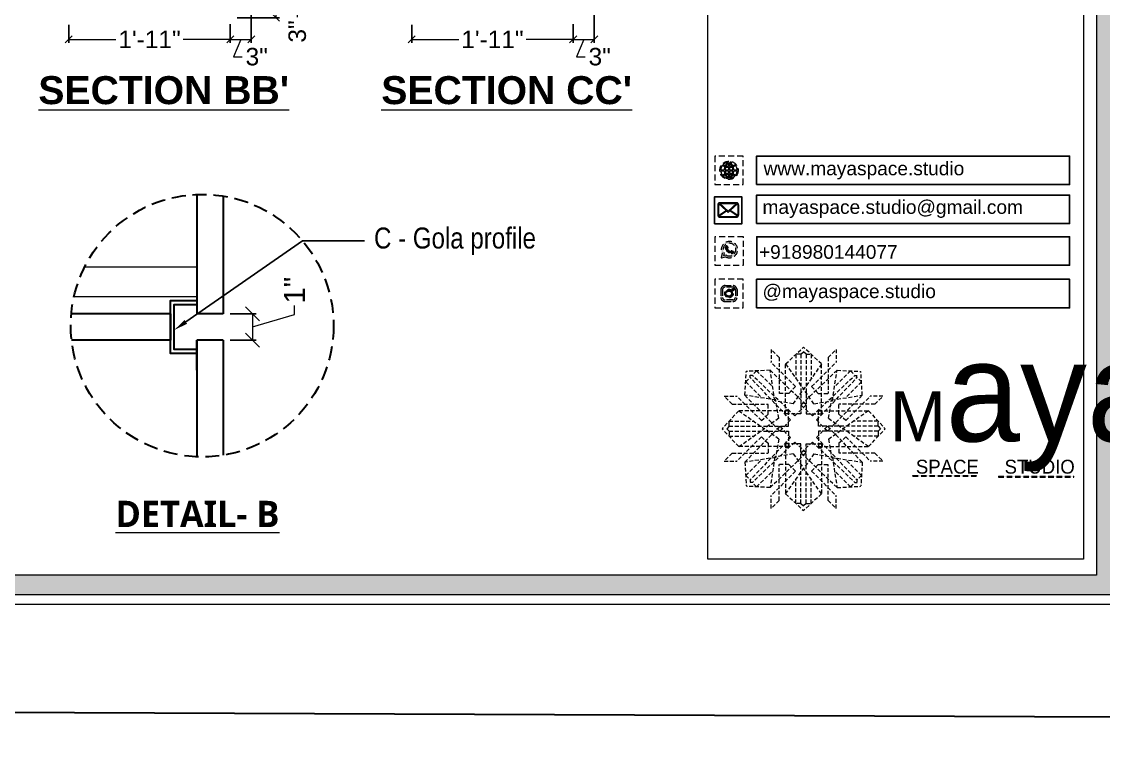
# Model space of a CAD drawing. Header units: millimetres. Extents: x 56222 to 3066687, y -650199 to -121287.
# Drawn here: x 134905.7 to 135060.1, y -184800.2 to -184697.6 of the extents above; entities that cross this region are included whole.
import ezdxf
from ezdxf import colors
from ezdxf.entities.mleader import LeaderData, LeaderLine
from ezdxf.math import Vec2, Vec3

# ---------------------------------------------------------------- set-up
doc = ezdxf.new("R2010")
doc.units = ezdxf.units.MM
doc.header["$MEASUREMENT"] = 0
doc.header["$PDMODE"] = 35
doc.linetypes.add('DASHED2', pattern=[0.375, 0.25, -0.125])
doc.linetypes.add('DASHEDX2', pattern=[1.5, 1, -0.5])
doc.layers.get('Defpoints').update_dxf_attribs({"color": 220})
for name, color, linetype, lineweight in [('DIM.', 250, 'Continuous', 13), ('dim05', 1, 'Continuous', 13), ('Dimension', 10, 'DASHEDX2', 20), ('FURNITURE', 32, 'Continuous', 9), ('Text', 7, 'Continuous', 15), ('TILE', 14, 'Continuous', 9), ('wall', 7, 'Continuous', 30)]:
    doc.layers.add(name, color=color, linetype=linetype, lineweight=lineweight)
doc.styles.add('Arial', font='arial.ttf')
doc.styles.get("Standard").update_dxf_attribs({"font": 'arial.ttf', "height": 6})
doc.styles.add('style4', font='ARIALN.TTF')
doc.dimstyles.new('ISO-25', dxfattribs={"dimtxt": 2.5, "dimasz": 1, "dimexe": 0.5, "dimexo": 1, "dimtad": 0, "dimdec": 1, "dimlunit": 4, "dimtxsty": 'Standard', "dimblk": 'OBLIQUE', "dimcen": 2.5, "dimclrd": 1, "dimclre": 1, "dimclrt": 5, "dimadec": 0, "dimazin": 0, "dimtfac": 1, "dimtdec": 1, "dimtmove": 0, "dimatfit": 3, "dimfxl": 1, "dimlwd": -1, "dimarcsym": 0})

# ---------------------------------------------------------------- blocks, each defined once
blk = doc.blocks.new('FSFSF')
at = {"color": 42, "lineweight": 5, "true_color": 0xe0ac11}
for p, q in [((28600.03, 143.51), (28600.03, 140.16)), ((28602.15, 141.41), (28600.03, 143.51)), ((28603.86, 139.69), (28608.58, 144.08)), ((28607.9, 142.22), (28606.58, 142.22)), ((28606.58, 142.22), (28606.58, 135.84)), ((28607.9, 142.22), (28608.58, 142.85)), ((28607.9, 142.22), (28607.9, 126.58)), ((28613.31, 139.69), (28608.58, 144.08)), ((28609.27, 142.22), (28608.59, 142.85)), ((28609.27, 142.22), (28609.27, 126.58)), ((28609.27, 142.22), (28610.59, 142.22)), ((28610.59, 142.22), (28610.59, 135.84)), ((28615.02, 141.41), (28617.14, 143.51)), ((28617.14, 143.51), (28617.14, 140.16)), ((28606.47, 133.76), (28600.03, 140.16)), ((28602.15, 141.41), (28602.15, 131.95)), ((28603.86, 126.58), (28603.86, 139.69)), ((28603.86, 139.69), (28608.58, 133.02)), ((28613.31, 139.69), (28608.59, 133.02)), ((28610.7, 133.76), (28617.14, 140.16)), ((28613.31, 126.58), (28613.31, 139.69)), ((28615.02, 141.41), (28615.02, 131.95)), ((28593.19, 131.45), (28593.54, 137.71)), ((28599.8, 138.06), (28593.54, 137.71)), ((28595.12, 136.69), (28594.53, 136.69)), ((28594.56, 136.12), (28594.56, 136.71)), ((28596.24, 137.86), (28595.12, 136.69)), ((28606.27, 126.08), (28595.12, 136.69)), ((28596.24, 137.86), (28600.47, 133.65)), ((28601.03, 130), (28599.8, 138.06)), ((28599.8, 138.05), (28608.58, 129.56)), ((28617.37, 138.05), (28608.59, 129.56)), ((28610.9, 126.08), (28622.05, 136.69)), ((28616.14, 130), (28617.37, 138.06)), ((28620.93, 137.86), (28616.7, 133.65)), ((28617.37, 138.06), (28623.63, 137.71)), ((28620.93, 137.86), (28622.05, 136.69)), ((28622.05, 136.69), (28622.64, 136.69)), ((28622.62, 136.12), (28622.62, 136.71)), ((28624, 131.45), (28623.65, 137.71)), ((28593.39, 135), (28594.56, 136.12)), ((28593.39, 135), (28597.6, 130.78)), ((28605.17, 124.98), (28594.56, 136.12)), ((28606.47, 133.76), (28604.75, 131.95)), ((28610.7, 133.76), (28612.42, 131.95)), ((28612.02, 124.98), (28622.62, 136.12)), ((28623.8, 135), (28619.59, 130.78)), ((28623.8, 135), (28622.62, 136.12)), ((28587.73, 131.22), (28591.08, 131.22)), ((28589.84, 129.1), (28587.73, 131.22)), ((28597.49, 124.78), (28591.08, 131.22)), ((28593.19, 131.45), (28601.69, 122.67)), ((28601.25, 130.22), (28593.19, 131.45)), ((28604.75, 131.95), (28602.15, 131.95)), ((28605.86, 129.18), (28608.58, 133.02)), ((28611.31, 129.18), (28608.59, 133.02)), ((28612.42, 131.95), (28615.02, 131.95)), ((28623.99, 131.45), (28615.5, 122.67)), ((28615.94, 130.22), (28624, 131.45)), ((28619.7, 124.78), (28626.1, 131.22)), ((28629.45, 131.22), (28626.1, 131.22)), ((28627.34, 129.1), (28629.45, 131.22)), ((28589.84, 129.1), (28599.29, 129.1)), ((28599.29, 126.5), (28599.29, 129.1)), ((28605.86, 129.18), (28601.03, 130)), ((28602.07, 125.39), (28601.25, 130.22)), ((28606.27, 126.08), (28608.58, 128.27)), ((28607.9, 128.92), (28608.58, 129.56)), ((28607.9, 128.92), (28608.58, 128.27)), ((28609.27, 128.92), (28608.59, 129.56)), ((28609.27, 128.92), (28608.59, 128.27)), ((28610.9, 126.08), (28608.59, 128.27)), ((28611.31, 129.18), (28616.14, 130)), ((28615.12, 125.39), (28615.94, 130.22)), ((28627.34, 129.1), (28617.89, 129.1)), ((28617.89, 126.5), (28617.89, 129.1)), ((28591.56, 127.39), (28587.17, 122.66)), ((28604.66, 127.39), (28591.56, 127.39)), ((28591.56, 127.39), (28598.23, 122.67)), ((28597.49, 124.78), (28599.29, 126.5)), ((28602.07, 125.39), (28598.23, 122.67)), ((28603.68, 126.54), (28603.68, 127.39)), ((28604.66, 126.54), (28603.68, 126.54)), ((28604.71, 127.57), (28603.86, 127.57)), ((28607.9, 126.58), (28603.86, 126.58)), ((28604.66, 123.35), (28604.66, 127.39)), ((28604.7, 126.58), (28604.71, 127.57)), ((28609.27, 126.58), (28613.31, 126.58)), ((28612.46, 126.58), (28612.46, 127.57)), ((28612.46, 127.57), (28613.31, 127.57)), ((28612.52, 123.35), (28612.52, 127.39)), ((28612.52, 127.39), (28625.63, 127.39)), ((28612.52, 126.54), (28613.51, 126.54)), ((28613.51, 126.54), (28613.51, 127.39)), ((28615.12, 125.39), (28618.96, 122.67)), ((28619.7, 124.78), (28617.89, 126.5)), ((28625.63, 127.39), (28618.96, 122.67)), ((28625.63, 127.39), (28630.02, 122.66)), ((28591.56, 117.94), (28587.17, 122.66)), ((28589.03, 123.35), (28588.4, 122.67)), ((28589.03, 121.98), (28588.4, 122.65)), ((28589.03, 123.35), (28589.03, 124.67)), ((28589.03, 124.67), (28595.4, 124.67)), ((28589.03, 123.35), (28604.66, 123.35)), ((28591.56, 117.94), (28598.23, 122.65)), ((28593.19, 113.88), (28601.69, 122.65)), ((28602.07, 119.94), (28598.23, 122.65)), ((28602.33, 123.35), (28601.69, 122.67)), ((28602.33, 121.98), (28601.69, 122.65)), ((28602.33, 123.35), (28602.97, 122.67)), ((28602.33, 121.98), (28602.97, 122.65)), ((28605.17, 124.98), (28602.97, 122.67)), ((28605.17, 120.35), (28602.97, 122.65)), ((28612.02, 124.98), (28614.21, 122.67)), ((28612.02, 120.35), (28614.21, 122.65)), ((28628.16, 123.35), (28612.52, 123.35)), ((28614.85, 123.35), (28614.21, 122.67)), ((28614.85, 121.98), (28614.21, 122.65)), ((28614.85, 123.35), (28615.5, 122.67)), ((28614.85, 121.98), (28615.5, 122.65)), ((28615.12, 119.94), (28618.96, 122.65)), ((28623.99, 113.88), (28615.5, 122.65)), ((28625.63, 117.94), (28618.96, 122.65)), ((28628.16, 124.67), (28621.78, 124.67)), ((28625.63, 117.94), (28630.02, 122.66)), ((28628.16, 123.35), (28628.16, 124.67)), ((28628.16, 123.35), (28628.78, 122.67)), ((28628.16, 121.98), (28628.78, 122.65)), ((28589.03, 121.98), (28604.66, 121.98)), ((28589.03, 121.98), (28589.03, 120.66)), ((28589.03, 120.66), (28595.4, 120.66)), ((28597.49, 120.54), (28591.08, 114.11)), ((28605.17, 120.35), (28594.56, 109.2)), ((28597.49, 120.54), (28599.29, 118.83)), ((28602.07, 119.94), (28601.25, 115.1)), ((28604.66, 121.98), (28604.66, 117.94)), ((28612.02, 120.35), (28622.62, 109.2)), ((28612.52, 121.98), (28612.52, 117.94)), ((28628.16, 121.98), (28612.52, 121.98)), ((28615.12, 119.94), (28615.94, 115.1)), ((28619.7, 120.54), (28617.89, 118.83)), ((28619.7, 120.54), (28626.1, 114.11)), ((28628.16, 120.66), (28621.78, 120.66)), ((28628.16, 121.98), (28628.16, 120.66)), ((28604.66, 117.94), (28591.56, 117.94)), ((28606.27, 119.15), (28595.12, 108.54)), ((28599.29, 118.83), (28599.29, 116.23)), ((28604.66, 118.78), (28603.68, 118.78)), ((28603.68, 118.78), (28603.68, 117.94)), ((28607.9, 118.65), (28603.86, 118.65)), ((28603.86, 118.65), (28603.86, 105.54)), ((28604.71, 117.66), (28603.86, 117.66)), ((28604.7, 118.65), (28604.71, 117.66)), ((28606.27, 119.15), (28608.58, 116.96)), ((28607.9, 103.01), (28607.9, 118.65)), ((28607.9, 116.31), (28608.58, 116.96)), ((28610.9, 119.15), (28608.59, 116.96)), ((28609.27, 116.31), (28608.59, 116.96)), ((28609.27, 118.65), (28613.31, 118.65)), ((28609.27, 103.01), (28609.27, 118.65)), ((28610.9, 119.15), (28622.05, 108.54)), ((28612.46, 118.65), (28612.46, 117.66)), ((28612.46, 117.66), (28613.31, 117.66)), ((28612.52, 118.78), (28613.51, 118.78)), ((28612.52, 117.94), (28625.63, 117.94)), ((28613.31, 118.65), (28613.31, 105.54)), ((28613.51, 118.78), (28613.51, 117.94)), ((28617.89, 118.83), (28617.89, 116.23)), ((28589.84, 116.23), (28587.73, 114.11)), ((28587.73, 114.11), (28591.08, 114.11)), ((28589.84, 116.23), (28599.29, 116.23)), ((28601.25, 115.1), (28593.19, 113.87)), ((28593.19, 113.87), (28593.54, 107.62)), ((28593.39, 110.32), (28597.6, 114.55)), ((28599.8, 107.17), (28608.58, 115.67)), ((28601.03, 115.23), (28599.8, 107.17)), ((28605.86, 116.05), (28601.03, 115.23)), ((28605.86, 116.05), (28608.58, 112.21)), ((28607.9, 116.31), (28608.58, 115.67)), ((28609.27, 116.31), (28608.59, 115.67)), ((28611.31, 116.05), (28608.59, 112.21)), ((28617.37, 107.17), (28608.59, 115.67)), ((28611.31, 116.05), (28616.14, 115.23)), ((28615.94, 115.1), (28624, 113.87)), ((28616.14, 115.23), (28617.37, 107.17)), ((28627.34, 116.23), (28617.89, 116.23)), ((28623.8, 110.32), (28619.59, 114.55)), ((28624, 113.87), (28623.65, 107.62)), ((28629.45, 114.11), (28626.1, 114.11)), ((28627.34, 116.23), (28629.45, 114.11)), ((28596.24, 107.37), (28600.47, 111.58)), ((28606.47, 111.47), (28600.03, 105.07)), ((28602.15, 103.82), (28602.15, 113.27)), ((28604.75, 113.27), (28602.15, 113.27)), ((28603.86, 105.54), (28608.58, 112.21)), ((28606.47, 111.47), (28604.75, 113.27)), ((28613.31, 105.54), (28608.59, 112.21)), ((28610.7, 111.47), (28612.42, 113.27)), ((28610.7, 111.47), (28617.14, 105.07)), ((28612.42, 113.27), (28615.02, 113.27)), ((28615.02, 103.82), (28615.02, 113.27)), ((28620.93, 107.37), (28616.7, 111.58)), ((28593.39, 110.32), (28594.56, 109.2)), ((28595.12, 108.54), (28594.53, 108.54)), ((28594.56, 109.2), (28594.56, 108.61)), ((28596.24, 107.37), (28595.12, 108.54)), ((28606.58, 103.01), (28606.58, 109.38)), ((28610.59, 103.01), (28610.59, 109.38)), ((28620.93, 107.37), (28622.05, 108.54)), ((28622.05, 108.54), (28622.64, 108.54)), ((28623.8, 110.32), (28622.62, 109.2)), ((28622.62, 109.2), (28622.62, 108.61)), ((28599.8, 107.17), (28593.54, 107.52)), ((28603.86, 105.54), (28608.58, 101.15)), ((28613.31, 105.54), (28608.58, 101.15)), ((28617.37, 107.17), (28623.63, 107.52)), ((28600.03, 101.71), (28600.03, 105.07)), ((28602.15, 103.82), (28600.03, 101.71)), ((28607.9, 103.01), (28606.58, 103.01)), ((28607.9, 103.01), (28608.58, 102.38)), ((28609.27, 103.01), (28608.59, 102.38)), ((28609.27, 103.01), (28610.59, 103.01)), ((28615.02, 103.82), (28617.14, 101.71)), ((28617.14, 101.71), (28617.14, 105.07))]:
    blk.add_line(p, q, dxfattribs=at)
blk = doc.blocks.new('hgwg')
at = {"layer": 'Dimension', "true_color": 0xd39e00}
h = blk.add_hatch(color=42, dxfattribs=at)
h.dxf.hatch_style = 1
h.paths.add_polyline_path([(27505.71, 45.05), (27494.27, 45.05), (27494.27, 44.9), (27505.71, 44.9)])
h = blk.add_hatch(color=42, dxfattribs=at)
h.dxf.hatch_style = 1
h.paths.add_polyline_path([(27523.3, 44.9), (27509.68, 44.9), (27509.68, 44.75), (27523.3, 44.75)])
at = {"layer": 'Dimension', "color": 42, "true_color": 0xd39e00}
for p, q in [((27494.27, 45.05), (27505.71, 45.05)), ((27494.27, 44.9), (27494.27, 45.05)), ((27494.27, 44.9), (27505.71, 44.9)), ((27505.71, 45.05), (27505.71, 44.9)), ((27509.68, 44.9), (27523.3, 44.9)), ((27509.68, 44.9), (27509.68, 44.75)), ((27523.3, 44.75), (27523.3, 44.9)), ((27509.68, 44.75), (27523.3, 44.75))]:
    blk.add_line(p, q, dxfattribs=at)
at = {"layer": 'Dimension', "color": 42, "true_color": 0xd39e00, "attachment_point": 1}
for s, width, insert, char_height in [('{\\fCinzel|b0|i0|c0|p2;\\H1.5x;M\\fAmsterdam One|b0|i0|c0|p2;\\H2x;aya}', 85.3277, (27490.17, 69.17), 6), ('{\\fCinzel|b0|i0|c0|p0;SPACE     STUDIO}', 66.129, (27494.83, 47.86), 2.5)]:
    blk.add_mtext_dynamic_manual_height_columns(s, width=width, gutter_width=30, heights=[0], dxfattribs=dict(at, insert=insert, char_height=char_height))
blk = doc.blocks.new('QEGW4TG')
at = {"layer": 'Dimension', "true_color": 0x000000}
h = blk.add_hatch(color=18, dxfattribs=at)
h.dxf.hatch_style = 1
h.paths.add_polyline_path([(1.19, 1.98), (1.03, 1.3, 0.550912), (1.11, 1.23), (1.75, 1.39, 6.344125)])
h.paths.add_polyline_path([(1.81, 1.7), (1.4, 1.6), (1.5, 2.03, -9.071339)], flags=16)
h.paths.add_polyline_path([(1.75, 2.69, -0.387513), (1.89, 3.19, -0.360742), (2.01, 3.18), (2.17, 2.86, -0.071517), (2.06, 2.73, 0.321676), (2.05, 2.65, 0.122183), (2.53, 2.25, 0.066047), (2.69, 1.93, 0.375674), (3.11, 2.16, 0.526753), (3.03, 2.29), (2.79, 2.37, 0.273721), (2.69, 2.34, 0.040749), (2.63, 2.27, -2.427977), (2.45, 2, -0.190785)], flags=0)
h = blk.add_hatch(color=18, dxfattribs=at)
h.dxf.hatch_style = 1
h.paths.add_polyline_path([(2.69, 2.34, 0.040749), (2.63, 2.27, -0.441282), (2.53, 2.25, -0.11828), (2.06, 2.64, -0.441282), (2.07, 2.74, 0.040749), (2.13, 2.81, 0.290083), (2.14, 2.92), (2.01, 3.18, 0.316231), (1.91, 3.2, 0.190337), (1.73, 3, 0.170513), (1.72, 2.74, 0.252784), (2.69, 1.93, 0.170513), (2.95, 1.97, 0.190337), (3.11, 2.18, 0.466684), (3.03, 2.29), (2.79, 2.37, 0.273721)])
for p, q in [((1.19, 1.98), (1.03, 1.3)), ((1.5, 2.03), (1.4, 1.6)), ((2.01, 3.18), (2.14, 2.92)), ((3.07, 2.28), (2.8, 2.36)), ((1.1, 1.23), (1.75, 1.39)), ((1.4, 1.6), (1.81, 1.7))]:
    blk.add_line(p, q)
blk.add_lwpolyline([(0, 0), (4.68, 0), (4.68, 4.68), (0, 4.68)], close=True)
for centre, radius, start, end in [((2.39, 2.56), 1.34, 241.4727, 205.6422), ((2.39, 2.56), 1.04, 235.9962, 210.8333), ((2.09, 2.87), 0.39, 159.7007, 198.4072), ((2.96, 3.23), 1.33, 201.4218, 258.1669), ((2.07, 2.87), 0.364, 118.9685, 159.3648), ((1.94, 3.12), 0.0896, 41.8985, 123.1344), ((2.11, 2.68), 0.066, 135.9932, 224.8892), ((1.67, 3.16), 0.586, 312.4617, 321.8728), ((3.12, 3.42), 1.31, 216.5455, 243.5279), ((2.05, 2.87), 0.104, 320.3924, 28.6971), ((2.57, 2.3), 0.066, 234.2482, 323.1441), ((3.11, 1.94), 0.586, 137.2645, 146.6756), ((2.76, 2.27), 0.104, 70.4402, 138.745), ((2.75, 2.31), 0.39, 260.7301, 299.4366), ((2.76, 2.29), 0.364, 299.7725, 340.1688), ((3.03, 2.2), 0.0896, 336.0029, 57.2388), ((1.09, 1.29), 0.0598, 164.8483, 282.1458)]:
    blk.add_arc(centre, radius, start, end)
blk = doc.blocks.new('ASGERG')
at = {"layer": 'Dimension', "true_color": 0x000000}
h = blk.add_hatch(color=18, dxfattribs=at)
h.dxf.hatch_style = 1
h.paths.add_polyline_path([(0.99, 1.7, 0.402382), (1.83, 1.03), (2.96, 1.03, 0.426145), (3.66, 1.9), (3.66, 2.99, 0.402382), (2.83, 3.67), (1.69, 3.67, 0.426145), (0.99, 2.79)])
h.paths.add_polyline_path([(1.27, 1.72, 0.402382), (1.8, 1.3), (2.94, 1.3, 0.426145), (3.38, 1.85), (3.38, 2.97, 0.402382), (2.85, 3.4), (1.72, 3.4, 0.426145), (1.27, 2.85)], flags=16)
h.paths.add_polyline_path([(3.02, 2.35, -1), (1.64, 2.35, -1)], flags=0)
h.paths.add_polyline_path([(2.74, 2.35, -1), (1.92, 2.35, -1)], flags=0)
h.paths.add_polyline_path([(3.19, 3.02, -1), (2.86, 3.02, -1)], flags=0)
h.paths.add_polyline_path([(1.64, 2.35, 1), (3.02, 2.35, 1)], flags=0)
h = blk.add_hatch(color=18, dxfattribs=at)
h.dxf.hatch_style = 1
h.paths.add_polyline_path([(1.64, 2.35, 1), (3.02, 2.35, 1)])
h.paths.add_polyline_path([(2.74, 2.35, 1), (1.92, 2.35, 1)], flags=16)
h = blk.add_hatch(color=18, dxfattribs=at)
h.dxf.hatch_style = 1
h.paths.add_polyline_path([(3.19, 3.02, 1), (2.86, 3.02, 1)])
for p, q in [((1.69, 3.67), (2.96, 3.67)), ((0.99, 2.99), (0.99, 1.7)), ((1.27, 2.97), (1.27, 1.72)), ((2.94, 3.4), (1.72, 3.4)), ((3.38, 2.97), (3.38, 1.72)), ((3.66, 2.99), (3.66, 1.7)), ((1.69, 1.03), (2.96, 1.03)), ((2.94, 1.3), (1.72, 1.3))]:
    blk.add_line(p, q)
blk.add_lwpolyline([(0, 0), (4.68, 0), (4.68, 4.68), (0, 4.68)], close=True)
for centre, radius in [((2.33, 2.35), 0.694), ((2.33, 2.35), 0.414), ((3.02, 3.02), 0.168)]:
    blk.add_circle(centre, radius)
for centre, radius, start, end in [((1.76, 2.89), 0.778, 94.8631, 172.8127), ((2.89, 2.89), 0.778, 7.1873, 85.1369), ((1.76, 2.91), 0.491, 94.8631, 172.8127), ((2.9, 2.91), 0.491, 7.1873, 85.1369), ((1.76, 1.8), 0.778, 187.1873, 265.1369), ((1.76, 1.78), 0.491, 187.1873, 265.1369), ((2.9, 1.78), 0.491, 274.8631, 352.8127), ((2.89, 1.8), 0.778, 274.8631, 352.8127)]:
    blk.add_arc(centre, radius, start, end)
blk = doc.blocks.new('DTGWEGEARG')
at = {"layer": 'Dimension', "true_color": 0x000000}
h = blk.add_hatch(color=18, dxfattribs=at)
h.dxf.hatch_style = 1
h.paths.add_polyline_path([(3.83, 2.34, 1), (0.85, 2.34, 1)])
h.paths.add_polyline_path([(2.41, 1.12), (2.41, 1.69, -0.058279), (2.81, 1.63, -0.103353)], flags=16)
h.paths.add_polyline_path([(2.26, 1.13, -0.101741), (1.87, 1.63, -0.057171), (2.26, 1.69)], flags=16)
h.paths.add_polyline_path([(2.17, 1.01, -0.105795), (1.72, 1.58, 0.055205), (1.38, 1.41, 0.169822)], flags=16)
h.paths.add_polyline_path([(3.02, 1.72, 0.081336), (3.13, 2.27), (3.68, 2.27, -0.152069), (3.4, 1.52, 0.05687)], flags=16)
h.paths.add_polyline_path([(2.87, 1.77, 0.061945), (2.41, 1.84), (2.41, 2.27), (2.98, 2.27, -0.081344)], flags=16)
h.paths.add_polyline_path([(2.26, 1.84, 0.060923), (1.8, 1.77, -0.081344), (1.7, 2.27), (2.26, 2.27)], flags=16)
h.paths.add_polyline_path([(1.66, 1.72, 0.05687), (1.28, 1.52, -0.152069), (1, 2.27), (1.55, 2.27, 0.081336)], flags=16)
h.paths.add_polyline_path([(2.98, 2.42), (2.41, 2.42), (2.41, 2.83, 0.061945), (2.87, 2.91, -0.080009)], flags=16)
h.paths.add_polyline_path([(3.13, 2.42, 0.080116), (3.02, 2.96, 0.127778), (2.51, 3.67, -0.36029), (3.68, 2.42)], flags=16)
h.paths.add_polyline_path([(2.26, 2.42), (1.7, 2.42, -0.080009), (1.8, 2.91, 0.060923), (2.26, 2.84)], flags=16)
h.paths.add_polyline_path([(1.55, 2.42), (1, 2.42, -0.150466), (1.28, 3.16, 0.05687), (1.66, 2.96, 0.080116)], flags=16)
h.paths.add_polyline_path([(2.41, 2.98), (2.41, 3.56, -0.103353), (2.81, 3.05, -0.058279)], flags=16)
h.paths.add_polyline_path([(2.26, 2.99, -0.057171), (1.87, 3.05, -0.101741), (2.26, 3.55)], flags=16)
h.paths.add_polyline_path([(1.72, 3.1, -0.055205), (1.38, 3.27, -0.169822), (2.17, 3.67, 0.105795)], flags=16)
blk.add_lwpolyline([(0, 0), (4.68, 0), (4.68, 4.68), (0, 4.68)], close=True)
at = {"layer": 'Dimension', "color": 18, "true_color": 0x000000}
for p, q in [((2.26, 3.55), (2.26, 2.99)), ((2.41, 3.56), (2.41, 2.98)), ((1, 2.42), (1.55, 2.42)), ((1, 2.27), (1.55, 2.27)), ((1.7, 2.42), (2.26, 2.42)), ((1.7, 2.27), (2.26, 2.27)), ((2.26, 2.84), (2.26, 2.42)), ((2.26, 2.27), (2.26, 1.84)), ((2.41, 2.83), (2.41, 2.42)), ((2.41, 2.42), (2.98, 2.42)), ((2.41, 2.27), (2.98, 2.27)), ((2.41, 2.27), (2.41, 1.84)), ((3.13, 2.42), (3.68, 2.42)), ((3.13, 2.27), (3.68, 2.27)), ((2.26, 1.69), (2.26, 1.13)), ((2.41, 1.69), (2.41, 1.12))]:
    blk.add_line(p, q, dxfattribs=at)
blk.add_circle((2.34, 2.34), 1.49, dxfattribs=at)
for centre, radius, start, end in [((2.34, 2.34), 1.34, 97.3549, 135.9073), ((3.28, 2.34), 1.73, 129.9301, 154.0867), ((3.28, 2.34), 1.58, 130.1073, 153.3446), ((1.4, 2.34), 1.58, 26.6554, 50.2584), ((2.34, 2.34), 1.34, 3.3907, 82.6451), ((1.4, 2.34), 1.73, 25.9133, 50.0699), ((2.34, 2.34), 1.34, 142.3819, 176.6093), ((2.34, 2.34), 1.34, 183.0315, 217.6181), ((2.34, 4.74), 1.9, 236.1399, 249.1595), ((2.34, 4.74), 1.75, 236.7417, 249.3811), ((3.28, 2.34), 1.73, 159.0567, 177.3789), ((3.28, 2.34), 1.73, 182.3435, 200.9433), ((3.28, 2.34), 1.58, 158.8325, 177.1302), ((3.28, 2.34), 1.58, 182.5658, 201.1675), ((2.34, 4.74), 1.9, 253.6799, 267.6253), ((2.34, -0.06), 1.9, 92.3747, 106.3201), ((2.34, 4.74), 1.75, 254.3336, 267.422), ((2.34, 4.74), 1.75, 272.3248, 285.6664), ((2.34, 4.74), 1.9, 272.1415, 286.3201), ((2.34, -0.06), 1.9, 73.6799, 87.8585), ((1.4, 2.34), 1.58, 2.8698, 21.1675), ((1.4, 2.34), 1.58, 338.8325, 357.4342), ((2.34, 4.74), 1.75, 290.6189, 303.2583), ((2.34, 4.74), 1.9, 290.8405, 303.8601), ((1.4, 2.34), 1.73, 2.6211, 20.9433), ((1.4, 2.34), 1.73, 339.0567, 357.6565), ((2.34, 2.34), 1.34, 322.3819, 356.9685), ((2.34, -0.06), 1.9, 110.8405, 123.8601), ((2.34, -0.06), 1.75, 110.6189, 123.2583), ((2.34, 2.34), 1.34, 224.0927, 262.6451), ((3.28, 2.34), 1.73, 205.9133, 230.0699), ((2.34, -0.06), 1.75, 92.578, 105.6664), ((3.28, 2.34), 1.58, 206.6554, 229.8927), ((2.34, -0.06), 1.75, 74.3336, 87.6752), ((1.4, 2.34), 1.58, 309.7416, 333.3446), ((1.4, 2.34), 1.73, 309.9301, 334.0867), ((2.34, 2.34), 1.34, 277.3549, 315.9073), ((2.34, -0.06), 1.75, 56.7417, 69.3811), ((2.34, -0.06), 1.9, 56.1399, 69.1595)]:
    blk.add_arc(centre, radius, start, end, dxfattribs=at)
blk = doc.blocks.new('_Oblique')
at = {"layer": 'wall', "color": 0, "lineweight": -2}
blk.add_line((-0.5, -0.5), (0.5, 0.5), dxfattribs=at)
blk = doc.blocks.new('*D417')
at = {"layer": 'Defpoints', "color": 0, "lineweight": 30, "transparency": 16777216}
for p in [(134935.45, -184693.94), (134941.98, -184693.94), (134935.45, -184696.99)]:
    blk.add_point(p, dxfattribs=at)
at = {"layer": 'dim05', "color": 1, "linetype": 'Continuous', "lineweight": -2, "transparency": 16777216}
for p, q in [((134936.45, -184693.94), (134942.48, -184693.94)), ((134936.45, -184696.99), (134942.48, -184696.99))]:
    blk.add_line(p, q, dxfattribs=at)
at = {"layer": 'dim05', "color": 1, "linetype": 'Continuous', "transparency": 16777216}
for p, q in [((134941.98, -184696.99), (134941.98, -184693.94)), ((134941.98, -184695.47), (134945.02, -184695.65)), ((134945.02, -184695.65), (134945.02, -184696.9))]:
    blk.add_line(p, q, dxfattribs=at)
at = {"layer": 'dim05', "color": 1, "transparency": 16777216}
for p, rotation in [((134941.98, -184693.94), 90), ((134941.98, -184696.99), 270)]:
    blk.add_blockref('_Oblique', p, dxfattribs=dict(at, rotation=rotation))
at = {"layer": 'dim05', "color": 5, "lineweight": 25, "transparency": 16777216, "insert": (134945.02, -184698.96), "char_height": 2.5, "attachment_point": 5, "rotation": 90, "style": 'Arial'}
blk.add_mtext('3"', dxfattribs=at)
blk = doc.blocks.new('*D424')
at = {"layer": 'Defpoints', "color": 0, "lineweight": 30, "transparency": 16777216}
for p in [(134912.41, -184696.99), (134935.45, -184696.94), (134935.45, -184700.09)]:
    blk.add_point(p, dxfattribs=at)
at = {"layer": 'dim05', "color": 1, "linetype": 'Continuous', "lineweight": -2, "transparency": 16777216}
for p, q in [((134912.41, -184697.99), (134912.41, -184700.59)), ((134935.45, -184697.94), (134935.45, -184700.59))]:
    blk.add_line(p, q, dxfattribs=at)
at = {"layer": 'dim05', "color": 1, "linetype": 'Continuous', "transparency": 16777216}
for p, q in [((134912.41, -184700.09), (134919.13, -184700.09)), ((134935.45, -184700.09), (134928.73, -184700.09))]:
    blk.add_line(p, q, dxfattribs=at)
at = {"layer": 'dim05', "color": 1, "transparency": 16777216, "rotation": 180}
blk.add_blockref('_Oblique', (134912.41, -184700.09), dxfattribs=at)
at = {"layer": 'dim05', "color": 1, "transparency": 16777216}
blk.add_blockref('_Oblique', (134935.45, -184700.09), dxfattribs=at)
at = {"layer": 'dim05', "color": 5, "lineweight": 25, "transparency": 16777216, "insert": (134923.93, -184700.09), "char_height": 2.5, "attachment_point": 5, "style": 'Arial'}
blk.add_mtext('1\'-11"', dxfattribs=at)
blk = doc.blocks.new('*D425')
at = {"layer": 'Defpoints', "color": 0, "lineweight": 30, "transparency": 16777216}
for p in [(134938.45, -184693.94), (134935.45, -184696.99), (134938.45, -184700.09)]:
    blk.add_point(p, dxfattribs=at)
at = {"layer": 'dim05', "color": 1, "linetype": 'Continuous', "lineweight": -2, "transparency": 16777216}
for p, q in [((134938.45, -184694.94), (134938.45, -184700.59)), ((134935.45, -184697.99), (134935.45, -184700.59))]:
    blk.add_line(p, q, dxfattribs=at)
at = {"layer": 'dim05', "color": 1, "linetype": 'Continuous', "transparency": 16777216}
for p, q in [((134935.45, -184700.09), (134938.45, -184700.09)), ((134936.95, -184700.09), (134935.92, -184702.57)), ((134935.92, -184702.57), (134937.17, -184702.57))]:
    blk.add_line(p, q, dxfattribs=at)
at = {"layer": 'dim05', "color": 1, "transparency": 16777216, "rotation": 180}
blk.add_blockref('_Oblique', (134935.45, -184700.09), dxfattribs=at)
at = {"layer": 'dim05', "color": 1, "transparency": 16777216}
blk.add_blockref('_Oblique', (134938.45, -184700.09), dxfattribs=at)
at = {"layer": 'dim05', "color": 5, "lineweight": 25, "transparency": 16777216, "insert": (134939.23, -184702.57), "char_height": 2.5, "attachment_point": 5, "style": 'Arial'}
blk.add_mtext('3"', dxfattribs=at)
blk = doc.blocks.new('*D460')
at = {"layer": 'Defpoints', "color": 0, "lineweight": 30, "transparency": 16777216}
for p in [(134961.35, -184696.99), (134984.39, -184696.94), (134984.39, -184700.09)]:
    blk.add_point(p, dxfattribs=at)
at = {"layer": 'dim05', "color": 1, "linetype": 'Continuous', "lineweight": -2, "transparency": 16777216}
for p, q in [((134961.35, -184697.99), (134961.35, -184700.59)), ((134984.39, -184697.94), (134984.39, -184700.59))]:
    blk.add_line(p, q, dxfattribs=at)
at = {"layer": 'dim05', "color": 1, "linetype": 'Continuous', "transparency": 16777216}
for p, q in [((134961.35, -184700.09), (134968.07, -184700.09)), ((134984.39, -184700.09), (134977.68, -184700.09))]:
    blk.add_line(p, q, dxfattribs=at)
at = {"layer": 'dim05', "color": 1, "transparency": 16777216, "rotation": 180}
blk.add_blockref('_Oblique', (134961.35, -184700.09), dxfattribs=at)
at = {"layer": 'dim05', "color": 1, "transparency": 16777216}
blk.add_blockref('_Oblique', (134984.39, -184700.09), dxfattribs=at)
at = {"layer": 'dim05', "color": 5, "lineweight": 25, "transparency": 16777216, "insert": (134972.87, -184700.09), "char_height": 2.5, "attachment_point": 5, "style": 'Arial'}
blk.add_mtext('1\'-11"', dxfattribs=at)
blk = doc.blocks.new('*D461')
at = {"layer": 'Defpoints', "color": 0, "lineweight": 30, "transparency": 16777216}
for p in [(134987.39, -184693.94), (134984.39, -184696.99), (134987.39, -184700.09)]:
    blk.add_point(p, dxfattribs=at)
at = {"layer": 'dim05', "color": 1, "linetype": 'Continuous', "lineweight": -2, "transparency": 16777216}
for p, q in [((134987.39, -184694.94), (134987.39, -184700.59)), ((134984.39, -184697.99), (134984.39, -184700.59))]:
    blk.add_line(p, q, dxfattribs=at)
at = {"layer": 'dim05', "color": 1, "linetype": 'Continuous', "transparency": 16777216}
for p, q in [((134984.39, -184700.09), (134987.39, -184700.09)), ((134985.89, -184700.09), (134984.87, -184702.57)), ((134984.87, -184702.57), (134986.12, -184702.57))]:
    blk.add_line(p, q, dxfattribs=at)
at = {"layer": 'dim05', "color": 1, "transparency": 16777216, "rotation": 180}
blk.add_blockref('_Oblique', (134984.39, -184700.09), dxfattribs=at)
at = {"layer": 'dim05', "color": 1, "transparency": 16777216}
blk.add_blockref('_Oblique', (134987.39, -184700.09), dxfattribs=at)
at = {"layer": 'dim05', "color": 5, "lineweight": 25, "transparency": 16777216, "insert": (134988.18, -184702.57), "char_height": 2.5, "attachment_point": 5, "style": 'Arial'}
blk.add_mtext('3"', dxfattribs=at)
blk = doc.blocks.new('*D400')
at = {"layer": 'Defpoints', "color": 0, "lineweight": 30, "transparency": 16777216}
for p in [(134934.46, -184739.27), (134934.46, -184743.05), (134938.64, -184743.05)]:
    blk.add_point(p, dxfattribs=at)
at = {"layer": 'dim05', "color": 1, "linetype": 'Continuous', "transparency": 16777216}
for p, q in [((134944.6, -184739.37), (134944.6, -184738.12)), ((134938.64, -184739.27), (134938.64, -184743.05)), ((134938.64, -184741.16), (134944.6, -184739.37))]:
    blk.add_line(p, q, dxfattribs=at)
at = {"layer": 'dim05', "color": 1, "linetype": 'Continuous', "lineweight": -2, "transparency": 16777216}
for p, q in [((134935.46, -184739.27), (134939.14, -184739.27)), ((134935.46, -184743.05), (134939.14, -184743.05))]:
    blk.add_line(p, q, dxfattribs=at)
at = {"layer": 'dim05', "color": 1, "transparency": 16777216, "xscale": 2, "yscale": 2, "zscale": 2}
for p, rotation in [((134938.64, -184739.27), 90), ((134938.64, -184743.05), 270)]:
    blk.add_blockref('_Oblique', p, dxfattribs=dict(at, rotation=rotation))
at = {"layer": 'dim05', "color": 5, "lineweight": 25, "transparency": 16777216, "insert": (134944.6, -184735.91), "char_height": 3, "attachment_point": 5, "rotation": 90, "style": 'Arial'}
blk.add_mtext('1"', dxfattribs=at)

msp = doc.modelspace()

# ---------------------------------------------------------------- hatches: boundary and pattern name
at = {"layer": 'Dimension', "linetype": 'Continuous', "true_color": 0xd39e00}
h = msp.add_hatch(color=42, dxfattribs=at)
h.paths.add_polyline_path([(134663.11, -184498.713), (134663.11, -184779.414), (135061.902, -184779.414), (135061.902, -184498.713)])
h.paths.add_polyline_path([(134665.909, -184501.512), (135059.103, -184501.512), (135059.103, -184776.615), (134665.909, -184776.615)], flags=16)
at = {"layer": 'Dimension', "true_color": 0x000000}
h = msp.add_hatch(color=18, dxfattribs=at)
h.dxf.hatch_style = 1
h.paths.add_polyline_path([(135007.693, -184725.489, 0.4142136), (135007.99, -184725.191), (135007.99, -184723.706, 0.4142136), (135007.693, -184723.408), (135005.332, -184723.408, 0.4142136), (135005.034, -184723.706), (135005.034, -184725.191, 0.4142136), (135005.332, -184725.489)])
h.paths.add_polyline_path([(135006.731, -184724.593), (135007.824, -184725.323, -0.1989124), (135007.693, -184725.377), (135005.332, -184725.377, -0.1989124), (135005.2, -184725.323), (135006.293, -184724.593), (135006.512, -184724.798)], flags=16)
h.paths.add_polyline_path([(135006.512, -184724.646), (135005.31, -184723.521, -0.0287833), (135005.332, -184723.52), (135007.693, -184723.52, -0.0287833), (135007.714, -184723.521)], flags=16)
h.paths.add_polyline_path([(135006.815, -184724.515), (135007.822, -184723.572, -0.2024819), (135007.878, -184723.706), (135007.878, -184725.191, -0.043076), (135007.876, -184725.223)], flags=16)
h.paths.add_polyline_path([(135006.209, -184724.515), (135005.149, -184725.223, -0.043076), (135005.146, -184725.191), (135005.146, -184723.706, -0.2024819), (135005.202, -184723.572)], flags=16)

# ---------------------------------------------------------------- linework, layer by layer
at = {"color": 18, "true_color": 0x000000}
for points in [[(135010.561, -184720.834), (135055.245, -184720.834), (135055.245, -184716.75), (135010.561, -184716.75)], [(135010.561, -184726.408), (135055.245, -184726.408), (135055.245, -184722.324), (135010.561, -184722.324)], [(135010.581, -184732.354), (135055.245, -184732.354), (135055.245, -184728.27), (135010.581, -184728.27)], [(135010.561, -184738.442), (135055.245, -184738.442), (135055.245, -184734.358), (135010.561, -184734.358)]]:
    msp.add_lwpolyline(points, close=True, dxfattribs=at)
msp.add_lwpolyline([(135004.568, -184726.439), (135008.452, -184726.439), (135008.452, -184722.555), (135004.568, -184722.555)], close=True)
at = {"layer": 'Dimension', "color": 18, "linetype": 'Continuous', "true_color": 0x000000}
for p, q in [((135005.31, -184723.521), (135006.512, -184724.646)), ((135005.332, -184723.408), (135007.693, -184723.408)), ((135005.332, -184723.52), (135007.693, -184723.52)), ((135006.512, -184724.646), (135007.714, -184723.521)), ((135005.034, -184723.706), (135005.034, -184725.191)), ((135005.146, -184723.706), (135005.146, -184725.191)), ((135005.149, -184725.223), (135006.209, -184724.515)), ((135005.2, -184725.323), (135006.293, -184724.593)), ((135005.202, -184723.572), (135006.209, -184724.515)), ((135006.293, -184724.593), (135006.512, -184724.798)), ((135006.512, -184724.798), (135006.731, -184724.593)), ((135007.824, -184725.323), (135006.731, -184724.593)), ((135006.815, -184724.515), (135007.822, -184723.572)), ((135007.876, -184725.223), (135006.815, -184724.515)), ((135007.878, -184723.706), (135007.878, -184725.191)), ((135007.99, -184723.706), (135007.99, -184725.191)), ((135005.332, -184725.377), (135007.693, -184725.377)), ((135005.332, -184725.489), (135007.693, -184725.489))]:
    msp.add_line(p, q, dxfattribs=at)
at = {"layer": 'Dimension', "color": 42, "linetype": 'Continuous', "true_color": 0xd39e00}
for points in [[(134661.71, -184497.314), (135063.302, -184497.314), (135063.302, -184780.813), (134661.71, -184780.813)], [(134663.11, -184498.713), (135061.902, -184498.713), (135061.902, -184779.414), (134663.11, -184779.414)], [(134665.909, -184501.512), (135059.103, -184501.512), (135059.103, -184776.615), (134665.909, -184776.615)]]:
    msp.add_lwpolyline(points, close=True, dxfattribs=at)
at = {"layer": 'Dimension', "color": 42, "linetype": 'ByBlock', "true_color": 0xd39e00}
msp.add_lwpolyline([(135003.623, -184774.311), (135003.623, -184503.816), (135057.209, -184503.816), (135057.209, -184774.311)], close=True, dxfattribs=at)
at = {"layer": 'Dimension', "color": 18, "true_color": 0x000000}
for centre, radius, start, end in [((135005.332, -184723.706), 0.297, 90, 180), ((135005.332, -184723.706), 0.186, 90, 96.59481), ((135007.693, -184723.706), 0.297, 0, 90), ((135007.693, -184723.706), 0.186, 83.40519, 90), ((135005.332, -184723.706), 0.186, 134.21354, 180), ((135007.693, -184723.706), 0.186, 0, 45.78646), ((135005.332, -184725.191), 0.297, 180, 270), ((135005.332, -184725.191), 0.186, 180, 189.86619), ((135005.332, -184725.191), 0.186, 224.99995, 270), ((135007.693, -184725.191), 0.297, 270, 0), ((135007.693, -184725.191), 0.186, 270, 315.00005), ((135007.693, -184725.191), 0.186, 350.13381, 0)]:
    msp.add_arc(centre, radius, start, end, dxfattribs=at)
at = {"layer": 'FURNITURE', "lineweight": 30}
for p, q in [((134930.677, -184722.239), (134930.677, -184739.269)), ((134934.455, -184722.467), (134934.455, -184739.269)), ((134926.899, -184739.269), (134912.769, -184739.269)), ((134926.899, -184739.269), (134926.899, -184743.047)), ((134934.455, -184739.269), (134930.677, -184739.269)), ((134926.899, -184743.047), (134912.806, -184743.047)), ((134930.677, -184743.047), (134930.677, -184759.708)), ((134930.677, -184747.316), (134930.677, -184743.047)), ((134934.455, -184743.047), (134930.677, -184743.047)), ((134934.455, -184743.047), (134934.455, -184759.479))]:
    msp.add_line(p, q, dxfattribs=at)
at = {"layer": 'FURNITURE'}
for p, q in [((134930.677, -184732.611, 0), (134914.659, -184732.611, 0)), ((134930.677, -184736.842, 0), (134913.152, -184736.842, 0))]:
    msp.add_line(p, q, dxfattribs=at)
at = {"layer": 'FURNITURE', "lineweight": 30}
for points in [[(134930.677, -184744.369), (134930.677, -184744.936), (134926.899, -184744.936), (134926.899, -184737.38), (134930.677, -184737.38), (134930.677, -184737.946)], [(134930.677, -184744.369), (134927.466, -184744.369), (134927.466, -184737.946), (134930.677, -184737.946)]]:
    msp.add_lwpolyline(points, dxfattribs=at)
at = {"layer": 'FURNITURE', "color": 1, "linetype": 'DASHED2', "lineweight": 30, "ltscale": 8}
msp.add_circle((134931.441, -184740.973), 18.75, dxfattribs=at)
at = {"layer": 'TILE', "color": 1, "lineweight": 30}
msp.add_lwpolyline([(134639.111, -184294.843), (135861.002, -184299.902), (135861.002, -184800.209), (134639.111, -184795.15)], close=True, dxfattribs=at)

# ---------------------------------------------------------------- block references
at = {"layer": 'Dimension', "color": 42, "true_color": 0xd39e00}
for name, p, xscale, yscale, zscale in [('DTGWEGEARG', (135004.589, -184720.834), 0.8730440136833301, 0.8730440136833301, 0.8730440136833301), ('QEGW4TG', (135004.61, -184732.354), 0.8730440136833301, 0.8730440136833301, 0.8730440136833301), ('ASGERG', (135004.589, -184738.442), 0.8730440136833301, 0.8730440136833301, 0.8730440136833301), ('FSFSF', (119478.631, -184822.318), 0.5431462213995777, 0.5431462213995777, 0.5431462213995777), ('hgwg', (113239.918, -184798.068), 0.7926356830645785, 0.7926356830645785, 0.7926356830645785)]:
    msp.add_blockref(name, p, dxfattribs=dict(at, xscale=xscale, yscale=yscale, zscale=zscale))

# ---------------------------------------------------------------- texts
at = {"color": 18, "true_color": 0x000000, "char_height": 1.95209, "attachment_point": 1}
for s, width, gutter_width, insert in [('www.mayaspace.studio', 13.1092, 10.966, (135011.569, -184717.548)), ('mayaspace.studio@gmail.com', 8.17843, 6.841, (135011.413, -184723.055)), ('+918980144077', 31.89206, 6.841, (135010.908, -184729.476)), ('@mayaspace.studio', 8.17843, 6.841, (135011.413, -184735.088))]:
    msp.add_mtext_dynamic_manual_height_columns(s, width=width, gutter_width=gutter_width, heights=[0], dxfattribs=dict(at, insert=insert))
at = {"layer": 'DIM.', "color": 1, "char_height": 4, "attachment_point": 1}
for s, insert in [("{\\fArial|b1|i0|c0|p34;\\LSECTION BB'}", (134908.059, -184705.341)), ("{\\fArial|b1|i0|c0|p34;\\LSECTION CC'}", (134957.006, -184705.341))]:
    msp.add_mtext_dynamic_manual_height_columns(s, width=111.55884, gutter_width=1, heights=[0], dxfattribs=dict(at, insert=insert))
at = {"layer": 'DIM.', "color": 1, "insert": (134919.076, -184765.992, 0.084), "char_height": 3.75852, "width": 54.57683, "attachment_point": 1}
msp.add_mtext('{\\fMalgun Gothic|b1|i0|c0|p34;\\LDETAIL- B}', dxfattribs=at)

# ---------------------------------------------------------------- dimensions: what is measured, and where the dimension line sits
at = {"layer": 'dim05', "color": 27, "lineweight": 25, "true_color": 0x7d5120}
for base, p1, p2, picture, middle in [((134938.448, -184700.09), (134935.448, -184696.993), (134938.448, -184693.939), '*D425', (134937.796, -184702.57)), ((134987.394, -184700.09), (134984.394, -184696.993), (134987.394, -184693.939), '*D461', (134986.742, -184702.57))]:
    dim = msp.add_linear_dim(base=base, p1=p1, p2=p2, dimstyle='ISO-25', override={"dimtxsty": 'Arial', "dimtmove": 1}, dxfattribs=at)
    dim.commit()
    dim.dimension.update_dxf_attribs({"geometry": picture, "text_midpoint": middle, "dimtype": 160})
dim = msp.add_linear_dim(base=(134941.976, -184693.939), p1=(134935.448, -184696.993), p2=(134935.448, -184693.939), angle=90, dimstyle='ISO-25', override={"dimtxsty": 'Arial', "dimtmove": 1}, dxfattribs=at)
dim.commit()
dim.dimension.update_dxf_attribs({"geometry": '*D417', "text_midpoint": (134945.024, -184697.529), "dimtype": 160})
for base, p1, p2, picture, middle in [((134935.448, -184700.09), (134912.407, -184696.993), (134935.448, -184696.939), '*D424', (134923.927, -184700.09)), ((134984.394, -184700.09), (134961.353, -184696.993), (134984.394, -184696.939), '*D460', (134972.874, -184700.09))]:
    dim = msp.add_linear_dim(base=base, p1=p1, p2=p2, dimstyle='ISO-25', override={"dimtxsty": 'Arial'}, dxfattribs=at)
    dim.commit()
    dim.dimension.update_dxf_attribs({"geometry": picture, "text_midpoint": middle})
dim = msp.add_linear_dim(base=(134938.643, -184743.047), p1=(134934.455, -184739.269), p2=(134934.455, -184743.047), angle=90, text='1"', dimstyle='ISO-25', override={"dimtxt": 3, "dimasz": 2, "dimtxsty": 'Arial', "dimtmove": 1}, dxfattribs=at)
dim.commit()
dim.dimension.update_dxf_attribs({"geometry": '*D400', "text_midpoint": (134944.599, -184737.496)})

# ---------------------------------------------------------------- leaders
at = {"layer": 'Text', "color": 1, "lineweight": 0, "ltscale": 20}
ml = msp.add_multileader_mtext('Standard', dxfattribs=at)
ml.set_content(' C - Gola profile ', color=1, style='style4')
ml.set_leader_properties()
ml.build(insert=Vec2(0, 0))
ml.multileader.update_dxf_attribs({"dogleg_length": 3.032, "arrow_head_size": 2})
ctx = ml.context
ctx.base_point, ctx.char_height, ctx.arrow_head_size, ctx.landing_gap_size, ctx.plane_origin = Vec3(134954.614, -184728.878), 3, 2, 0.4, Vec3(134946.051, -184778.207)
notes = []
notes.append((ctx, [(0, (1, 1, 0), (134945.768, -184728.878), (1, 0), 8.845, [(0, [(134927.466, -184741.586)], 0, [])])]))
ctx.mtext.insert = Vec3(134955.014, -184726.962)
for ctx, leaders in notes:
    for number, flags, end, landing, length, lines in leaders:
        leader = LeaderData()
        leader.index, (leader.has_last_leader_line, leader.has_dogleg_vector, leader.attachment_direction) = number, flags
        leader.last_leader_point, leader.dogleg_vector, leader.dogleg_length = Vec3(end), Vec3(landing), length
        for number, points, colour, breaks in lines:
            line = LeaderLine()
            line.index, line.vertices, line.color, line.breaks = number, Vec3.list(points), colors.encode_raw_color(colour), breaks
            leader.lines.append(line)
        ctx.leaders.append(leader)

doc.saveas('drawing.dxf')
